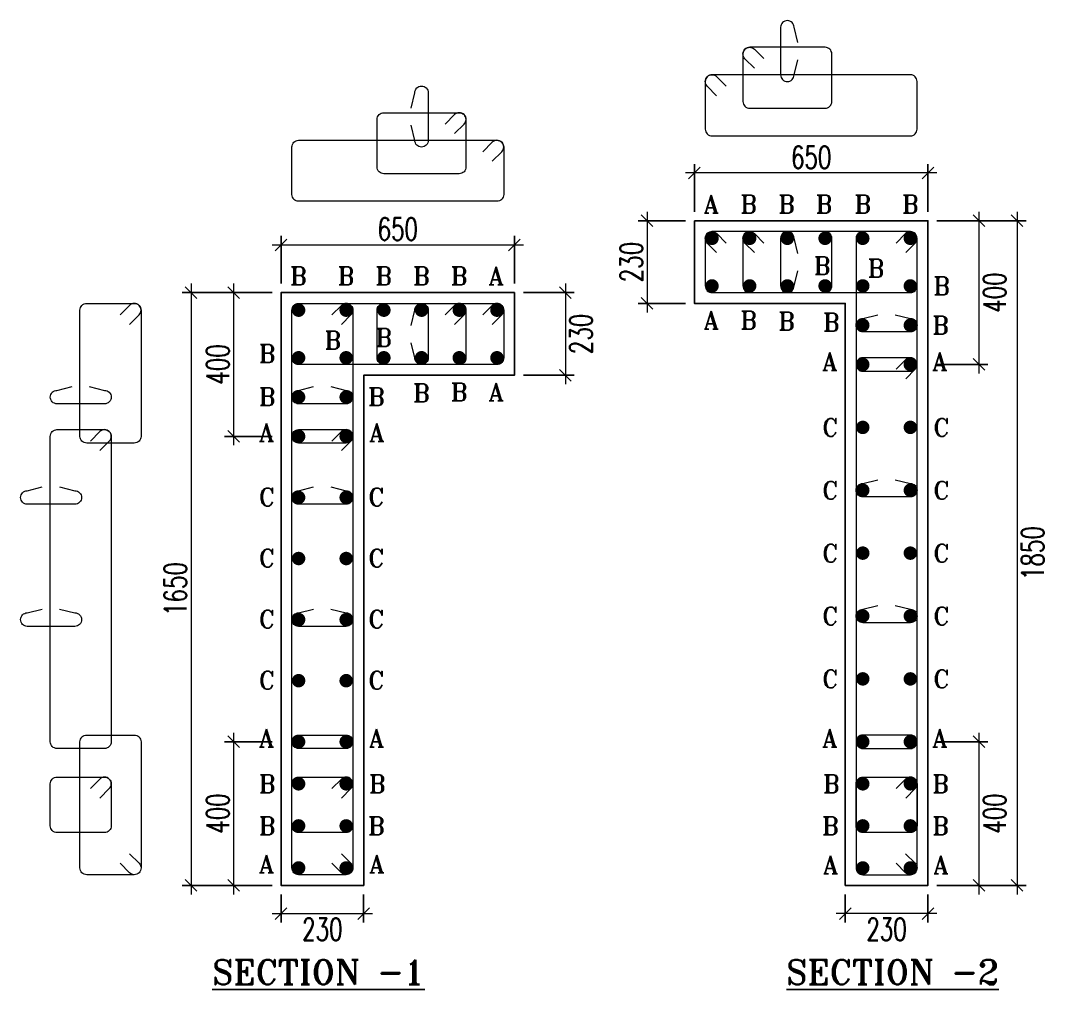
# Model space of a CAD drawing. Header units: millimetres. Extents: x 1123469 to 1883119, y -126924 to 196924.
# Drawn here: x 1565883 to 1577325, y -92454 to -81667 of the extents above; entities that cross this region are included whole.
import ezdxf

# ---------------------------------------------------------------- set-up
doc = ezdxf.new("R2010")
doc.units = ezdxf.units.MM
doc.header["$LTSCALE"] = 500
doc.header["$MEASUREMENT"] = 0
doc.header["$PDMODE"] = 34
doc.layers.get('Defpoints').update_dxf_attribs({"lineweight": 0})
doc.layers.add('DIAMENTION', color=1, linetype='Continuous', lineweight=0)
doc.layers.add('STEEL', color=7, linetype='Continuous', lineweight=20)
for name, color, linetype in [('Reinf', 4, 'Continuous'), ('S-TEXT', 3, 'Continuous'), ('TOWER AREA COLUMN.', 6, 'Continuous')]:
    doc.layers.add(name, color=color, linetype=linetype)
doc.styles.add('2MM', font='romans.shx', dxfattribs={"width": 0.7})
doc.styles.add('ROMANT', font='romant__.ttf', dxfattribs={"width": 0.9, "height": 600})
doc.dimstyles.new('SHUIB', dxfattribs={"dimtxt": 200, "dimasz": 180, "dimexe": 100, "dimexo": 250, "dimgap": 50, "dimtad": 2, "dimdec": 0, "dimzin": 1, "dimdsep": 46, "dimtxsty": '2MM', "dimblk": 'OBLIQUE', "dimcen": 0, "dimdle": 100, "dimclrd": 1, "dimclre": 1, "dimclrt": 3, "dimadec": 0, "dimazin": 0, "dimtfac": 1, "dimtdec": 0, "dimtix": 1, "dimtmove": 2, "dimatfit": 3, "dimfxl": 1, "dimtolj": 1, "dimlwd": -1, "dimarcsym": 0})

# ---------------------------------------------------------------- blocks, each defined once
blk = doc.blocks.new('_Oblique')
at = {"color": 0, "linetype": 'ByBlock', "lineweight": -2}
blk.add_line((-0.5, -0.5), (0.5, 0.5), dxfattribs=at)
blk = doc.blocks.new('*D278')
at = {"layer": 'Defpoints', "color": 0, "ltscale": 100, "transparency": 16777216}
for p in [(1571386, -84164), (1568786, -84696), (1571386, -84696)]:
    blk.add_point(p, dxfattribs=at)
at = {"layer": 'DIAMENTION', "color": 1, "lineweight": -2, "ltscale": 100, "transparency": 16777216}
for p, q in [((1568786, -84596), (1568786, -84064)), ((1571386, -84596), (1571386, -84064))]:
    blk.add_line(p, q, dxfattribs=at)
at = {"layer": 'DIAMENTION', "color": 1, "ltscale": 100, "transparency": 16777216}
blk.add_line((1568686, -84164), (1571486, -84164), dxfattribs=at)
at = {"layer": 'DIAMENTION', "color": 1, "ltscale": 100, "transparency": 16777216, "xscale": 130, "yscale": 130, "zscale": 130, "rotation": 180}
blk.add_blockref('_Oblique', (1568786, -84164), dxfattribs=at)
at = {"layer": 'DIAMENTION', "color": 1, "ltscale": 100, "transparency": 16777216, "xscale": 130, "yscale": 130, "zscale": 130}
blk.add_blockref('_Oblique', (1571386, -84164), dxfattribs=at)
at = {"layer": 'DIAMENTION', "color": 3, "ltscale": 100, "transparency": 16777216, "insert": (1570086, -83989), "char_height": 250, "attachment_point": 5, "style": '2MM'}
blk.add_mtext('\\A1;650', dxfattribs=at)
blk = doc.blocks.new('*D279')
at = {"layer": 'Defpoints', "color": 0, "ltscale": 100, "transparency": 16777216}
for p in [(1568786, -84696), (1567784, -91296), (1568786, -91296)]:
    blk.add_point(p, dxfattribs=at)
at = {"layer": 'DIAMENTION', "color": 1, "ltscale": 100, "transparency": 16777216}
blk.add_line((1567784, -84596), (1567784, -91396), dxfattribs=at)
at = {"layer": 'DIAMENTION', "color": 1, "lineweight": -2, "ltscale": 100, "transparency": 16777216}
for p, q in [((1568686, -84696), (1567684, -84696)), ((1568686, -91296), (1567684, -91296))]:
    blk.add_line(p, q, dxfattribs=at)
at = {"layer": 'DIAMENTION', "color": 1, "ltscale": 100, "transparency": 16777216, "xscale": 130, "yscale": 130, "zscale": 130}
for p, rotation in [((1567784, -84696), 90), ((1567784, -91296), 270)]:
    blk.add_blockref('_Oblique', p, dxfattribs=dict(at, rotation=rotation))
at = {"layer": 'DIAMENTION', "color": 3, "ltscale": 100, "transparency": 16777216, "insert": (1567609, -87996), "char_height": 250, "attachment_point": 5, "rotation": 90, "style": '2MM'}
blk.add_mtext('\\A1;1650', dxfattribs=at)
blk = doc.blocks.new('*D280')
at = {"layer": 'Defpoints', "color": 0, "ltscale": 100, "transparency": 16777216}
for p in [(1568786, -91296), (1569706, -91296), (1569706, -91609)]:
    blk.add_point(p, dxfattribs=at)
at = {"layer": 'DIAMENTION', "color": 1, "lineweight": -2, "ltscale": 100, "transparency": 16777216}
for p, q in [((1568786, -91396), (1568786, -91709)), ((1569706, -91396), (1569706, -91709))]:
    blk.add_line(p, q, dxfattribs=at)
at = {"layer": 'DIAMENTION', "color": 1, "ltscale": 100, "transparency": 16777216}
blk.add_line((1568686, -91609), (1569806, -91609), dxfattribs=at)
at = {"layer": 'DIAMENTION', "color": 1, "ltscale": 100, "transparency": 16777216, "xscale": 130, "yscale": 130, "zscale": 130, "rotation": 180}
blk.add_blockref('_Oblique', (1568786, -91609), dxfattribs=at)
at = {"layer": 'DIAMENTION', "color": 1, "ltscale": 100, "transparency": 16777216, "xscale": 130, "yscale": 130, "zscale": 130}
blk.add_blockref('_Oblique', (1569706, -91609), dxfattribs=at)
at = {"layer": 'DIAMENTION', "color": 3, "ltscale": 100, "transparency": 16777216, "insert": (1569246, -91784), "char_height": 250, "attachment_point": 5, "style": '2MM'}
blk.add_mtext('\\A1;230', dxfattribs=at)
blk = doc.blocks.new('*D281')
at = {"layer": 'Defpoints', "color": 0, "ltscale": 100, "transparency": 16777216}
for p in [(1571386, -84696), (1571386, -85616), (1571953, -85616)]:
    blk.add_point(p, dxfattribs=at)
at = {"layer": 'DIAMENTION', "color": 1, "ltscale": 100, "transparency": 16777216}
blk.add_line((1571953, -84596), (1571953, -85716), dxfattribs=at)
at = {"layer": 'DIAMENTION', "color": 1, "lineweight": -2, "ltscale": 100, "transparency": 16777216}
for p, q in [((1571486, -84696), (1572053, -84696)), ((1571486, -85616), (1572053, -85616))]:
    blk.add_line(p, q, dxfattribs=at)
at = {"layer": 'DIAMENTION', "color": 1, "ltscale": 100, "transparency": 16777216, "xscale": 130, "yscale": 130, "zscale": 130}
for p, rotation in [((1571953, -84696), 90), ((1571953, -85616), 270)]:
    blk.add_blockref('_Oblique', p, dxfattribs=dict(at, rotation=rotation))
at = {"layer": 'DIAMENTION', "color": 3, "ltscale": 100, "transparency": 16777216, "insert": (1572128, -85156), "char_height": 250, "attachment_point": 5, "rotation": 90, "style": '2MM'}
blk.add_mtext('\\A1;230', dxfattribs=at)
blk = doc.blocks.new('*D282')
at = {"layer": 'Defpoints', "color": 0, "ltscale": 100, "transparency": 16777216}
for p in [(1573392, -83364), (1573392, -83896), (1575992, -83896)]:
    blk.add_point(p, dxfattribs=at)
at = {"layer": 'DIAMENTION', "color": 1, "lineweight": -2, "ltscale": 100, "transparency": 16777216}
for p, q in [((1573392, -83796), (1573392, -83264)), ((1575992, -83796), (1575992, -83264))]:
    blk.add_line(p, q, dxfattribs=at)
at = {"layer": 'DIAMENTION', "color": 1, "ltscale": 100, "transparency": 16777216}
blk.add_line((1576092, -83364), (1573292, -83364), dxfattribs=at)
at = {"layer": 'DIAMENTION', "color": 1, "ltscale": 100, "transparency": 16777216, "xscale": 130, "yscale": 130, "zscale": 130, "rotation": 180}
blk.add_blockref('_Oblique', (1573392, -83364), dxfattribs=at)
at = {"layer": 'DIAMENTION', "color": 1, "ltscale": 100, "transparency": 16777216, "xscale": 130, "yscale": 130, "zscale": 130}
blk.add_blockref('_Oblique', (1575992, -83364), dxfattribs=at)
at = {"layer": 'DIAMENTION', "color": 3, "ltscale": 100, "transparency": 16777216, "insert": (1574692, -83189), "char_height": 250, "attachment_point": 5, "style": '2MM'}
blk.add_mtext('\\A1;650', dxfattribs=at)
blk = doc.blocks.new('*D283')
at = {"layer": 'Defpoints', "color": 0, "ltscale": 100, "transparency": 16777216}
for p in [(1575992, -83896), (1575992, -91296), (1576986, -91296)]:
    blk.add_point(p, dxfattribs=at)
at = {"layer": 'DIAMENTION', "color": 1, "ltscale": 100, "transparency": 16777216}
blk.add_line((1576986, -83796), (1576986, -91396), dxfattribs=at)
at = {"layer": 'DIAMENTION', "color": 1, "lineweight": -2, "ltscale": 100, "transparency": 16777216}
for p, q in [((1576092, -83896), (1577086, -83896)), ((1576092, -91296), (1577086, -91296))]:
    blk.add_line(p, q, dxfattribs=at)
at = {"layer": 'DIAMENTION', "color": 1, "ltscale": 100, "transparency": 16777216, "xscale": 130, "yscale": 130, "zscale": 130}
for p, rotation in [((1576986, -83896), 90), ((1576986, -91296), 270)]:
    blk.add_blockref('_Oblique', p, dxfattribs=dict(at, rotation=rotation))
at = {"layer": 'DIAMENTION', "color": 3, "ltscale": 100, "transparency": 16777216, "insert": (1577161, -87596), "char_height": 250, "attachment_point": 5, "rotation": 90, "style": '2MM'}
blk.add_mtext('\\A1;1850', dxfattribs=at)
blk = doc.blocks.new('*D284')
at = {"layer": 'Defpoints', "color": 0, "ltscale": 100, "transparency": 16777216}
for p in [(1575072, -91296), (1575992, -91296), (1575072, -91609)]:
    blk.add_point(p, dxfattribs=at)
at = {"layer": 'DIAMENTION', "color": 1, "lineweight": -2, "ltscale": 100, "transparency": 16777216}
for p, q in [((1575072, -91396), (1575072, -91709)), ((1575992, -91396), (1575992, -91709))]:
    blk.add_line(p, q, dxfattribs=at)
at = {"layer": 'DIAMENTION', "color": 1, "ltscale": 100, "transparency": 16777216}
blk.add_line((1576092, -91609), (1574972, -91609), dxfattribs=at)
at = {"layer": 'DIAMENTION', "color": 1, "ltscale": 100, "transparency": 16777216, "xscale": 130, "yscale": 130, "zscale": 130, "rotation": 180}
blk.add_blockref('_Oblique', (1575072, -91609), dxfattribs=at)
at = {"layer": 'DIAMENTION', "color": 1, "ltscale": 100, "transparency": 16777216, "xscale": 130, "yscale": 130, "zscale": 130}
blk.add_blockref('_Oblique', (1575992, -91609), dxfattribs=at)
at = {"layer": 'DIAMENTION', "color": 3, "ltscale": 100, "transparency": 16777216, "insert": (1575532, -91784), "char_height": 250, "attachment_point": 5, "style": '2MM'}
blk.add_mtext('\\A1;230', dxfattribs=at)
blk = doc.blocks.new('*D285')
at = {"layer": 'Defpoints', "color": 0, "ltscale": 100, "transparency": 16777216}
for p in [(1573392, -83896), (1572864, -84816), (1573392, -84816)]:
    blk.add_point(p, dxfattribs=at)
at = {"layer": 'DIAMENTION', "color": 1, "ltscale": 100, "transparency": 16777216}
blk.add_line((1572864, -83796), (1572864, -84916), dxfattribs=at)
at = {"layer": 'DIAMENTION', "color": 1, "lineweight": -2, "ltscale": 100, "transparency": 16777216}
for p, q in [((1573292, -83896), (1572764, -83896)), ((1573292, -84816), (1572764, -84816))]:
    blk.add_line(p, q, dxfattribs=at)
at = {"layer": 'DIAMENTION', "color": 1, "ltscale": 100, "transparency": 16777216, "xscale": 130, "yscale": 130, "zscale": 130}
for p, rotation in [((1572864, -83896), 90), ((1572864, -84816), 270)]:
    blk.add_blockref('_Oblique', p, dxfattribs=dict(at, rotation=rotation))
at = {"layer": 'DIAMENTION', "color": 3, "ltscale": 100, "transparency": 16777216, "insert": (1572689, -84356), "char_height": 250, "attachment_point": 5, "rotation": 90, "style": '2MM'}
blk.add_mtext('\\A1;230', dxfattribs=at)
blk = doc.blocks.new('*D749')
at = {"layer": 'Defpoints', "color": 0, "ltscale": 100, "transparency": 16777216}
for p in [(1568786, -84696), (1568256, -86296), (1568786, -86296)]:
    blk.add_point(p, dxfattribs=at)
at = {"layer": 'DIAMENTION', "color": 1, "ltscale": 100, "transparency": 16777216}
blk.add_line((1568256, -84596), (1568256, -86396), dxfattribs=at)
at = {"layer": 'DIAMENTION', "color": 1, "lineweight": -2, "ltscale": 100, "transparency": 16777216}
for p, q in [((1568686, -84696), (1568156, -84696)), ((1568686, -86296), (1568156, -86296))]:
    blk.add_line(p, q, dxfattribs=at)
at = {"layer": 'DIAMENTION', "color": 1, "ltscale": 100, "transparency": 16777216, "xscale": 130, "yscale": 130, "zscale": 130}
for p, rotation in [((1568256, -84696), 90), ((1568256, -86296), 270)]:
    blk.add_blockref('_Oblique', p, dxfattribs=dict(at, rotation=rotation))
at = {"layer": 'DIAMENTION', "color": 3, "ltscale": 100, "transparency": 16777216, "insert": (1568081, -85496), "char_height": 250, "attachment_point": 5, "rotation": 90, "style": '2MM'}
blk.add_mtext('\\A1;400', dxfattribs=at)
blk = doc.blocks.new('*D750')
at = {"layer": 'Defpoints', "color": 0, "ltscale": 100, "transparency": 16777216}
for p in [(1568786, -89696), (1568256, -91296), (1568786, -91296)]:
    blk.add_point(p, dxfattribs=at)
at = {"layer": 'DIAMENTION', "color": 1, "lineweight": -2, "ltscale": 100, "transparency": 16777216}
for p, q in [((1568686, -89696), (1568156, -89696)), ((1568686, -91296), (1568156, -91296))]:
    blk.add_line(p, q, dxfattribs=at)
at = {"layer": 'DIAMENTION', "color": 1, "ltscale": 100, "transparency": 16777216}
blk.add_line((1568256, -89596), (1568256, -91396), dxfattribs=at)
at = {"layer": 'DIAMENTION', "color": 1, "ltscale": 100, "transparency": 16777216, "xscale": 130, "yscale": 130, "zscale": 130}
for p, rotation in [((1568256, -89696), 90), ((1568256, -91296), 270)]:
    blk.add_blockref('_Oblique', p, dxfattribs=dict(at, rotation=rotation))
at = {"layer": 'DIAMENTION', "color": 3, "ltscale": 100, "transparency": 16777216, "insert": (1568081, -90496), "char_height": 250, "attachment_point": 5, "rotation": 90, "style": '2MM'}
blk.add_mtext('\\A1;400', dxfattribs=at)
blk = doc.blocks.new('*D751')
at = {"layer": 'Defpoints', "color": 0, "ltscale": 100, "transparency": 16777216}
for p in [(1575992, -83896), (1575992, -85496), (1576561, -85496)]:
    blk.add_point(p, dxfattribs=at)
at = {"layer": 'DIAMENTION', "color": 1, "ltscale": 100, "transparency": 16777216}
blk.add_line((1576561, -83796), (1576561, -85596), dxfattribs=at)
at = {"layer": 'DIAMENTION', "color": 1, "lineweight": -2, "ltscale": 100, "transparency": 16777216}
for p, q in [((1576092, -83896), (1576661, -83896)), ((1576092, -85496), (1576661, -85496))]:
    blk.add_line(p, q, dxfattribs=at)
at = {"layer": 'DIAMENTION', "color": 1, "ltscale": 100, "transparency": 16777216, "xscale": 130, "yscale": 130, "zscale": 130}
for p, rotation in [((1576561, -83896), 90), ((1576561, -85496), 270)]:
    blk.add_blockref('_Oblique', p, dxfattribs=dict(at, rotation=rotation))
at = {"layer": 'DIAMENTION', "color": 3, "ltscale": 100, "transparency": 16777216, "insert": (1576736, -84696), "char_height": 250, "attachment_point": 5, "rotation": 90, "style": '2MM'}
blk.add_mtext('\\A1;400', dxfattribs=at)
blk = doc.blocks.new('*D752')
at = {"layer": 'Defpoints', "color": 0, "ltscale": 100, "transparency": 16777216}
for p in [(1575992, -89696), (1575992, -91296), (1576561, -91296)]:
    blk.add_point(p, dxfattribs=at)
at = {"layer": 'DIAMENTION', "color": 1, "lineweight": -2, "ltscale": 100, "transparency": 16777216}
for p, q in [((1576092, -89696), (1576661, -89696)), ((1576092, -91296), (1576661, -91296))]:
    blk.add_line(p, q, dxfattribs=at)
at = {"layer": 'DIAMENTION', "color": 1, "ltscale": 100, "transparency": 16777216}
blk.add_line((1576561, -89596), (1576561, -91396), dxfattribs=at)
at = {"layer": 'DIAMENTION', "color": 1, "ltscale": 100, "transparency": 16777216, "xscale": 130, "yscale": 130, "zscale": 130}
for p, rotation in [((1576561, -89696), 90), ((1576561, -91296), 270)]:
    blk.add_blockref('_Oblique', p, dxfattribs=dict(at, rotation=rotation))
at = {"layer": 'DIAMENTION', "color": 3, "ltscale": 100, "transparency": 16777216, "insert": (1576736, -90496), "char_height": 250, "attachment_point": 5, "rotation": 90, "style": '2MM'}
blk.add_mtext('\\A1;400', dxfattribs=at)

msp = doc.modelspace()

# ---------------------------------------------------------------- linework, layer by layer
at = {"layer": 'Reinf', "color": 4, "linetype": 'ByBlock', "const_width": 75}
for points in [[(1573587, -84128.9, -1), (1573587, -84053.9, -1)], [(1574007, -84128.9, -1), (1574007, -84053.9, -1)], [(1574427, -84128.9, -1), (1574427, -84053.9, -1)], [(1574847, -84128.9, -1), (1574847, -84053.9, -1)], [(1575267, -84128.9, -1), (1575267, -84053.9, -1)], [(1575797, -84128.9, 1), (1575797, -84053.9, 1)], [(1573587, -84583.9, 1), (1573587, -84658.9, 1)], [(1574007, -84583.9, 1), (1574007, -84658.9, 1)], [(1574427, -84583.9, 1), (1574427, -84658.9, 1)], [(1574847, -84583.9, 1), (1574847, -84658.9, 1)], [(1575267, -84583.9, 1), (1575267, -84658.9, 1)], [(1575797, -84583.9, -1), (1575797, -84658.9, -1)], [(1568981.2, -84928.9, -1), (1568981.2, -84853.9, -1)], [(1569511.2, -84928.9, 1), (1569511.2, -84853.9, 1)], [(1569931.2, -84928.9, 1), (1569931.2, -84853.9, 1)], [(1570351.2, -84928.9, 1), (1570351.2, -84853.9, 1)], [(1570771.2, -84928.9, 1), (1570771.2, -84853.9, 1)], [(1571191.2, -84928.9, 1), (1571191.2, -84853.9, 1)], [(1575267, -85021.4, 1), (1575267, -85096.4, 1)], [(1575797, -85021.4, -1), (1575797, -85096.4, -1)], [(1568981.2, -85383.9, 1), (1568981.2, -85458.9, 1)], [(1569511.2, -85383.9, -1), (1569511.2, -85458.9, -1)], [(1569931.2, -85383.9, -1), (1569931.2, -85458.9, -1)], [(1570351.2, -85383.9, -1), (1570351.2, -85458.9, -1)], [(1570771.2, -85383.9, -1), (1570771.2, -85458.9, -1)], [(1571191.2, -85383.9, -1), (1571191.2, -85458.9, -1)], [(1575267, -85458.9, 1), (1575267, -85533.9, 1)], [(1575797, -85458.9, -1), (1575797, -85533.9, -1)], [(1568981.2, -85896.4, -1), (1568981.2, -85821.4, -1)], [(1569511.2, -85896.4, 1), (1569511.2, -85821.4, 1)], [(1575267, -86158.9, 1), (1575267, -86233.9, 1)], [(1575797, -86158.9, -1), (1575797, -86233.9, -1)], [(1568981.2, -86258.9, 1), (1568981.2, -86333.9, 1)], [(1569511.2, -86258.9, -1), (1569511.2, -86333.9, -1)], [(1575267, -86858.9, 1), (1575267, -86933.9, 1)], [(1575797, -86858.9, -1), (1575797, -86933.9, -1)], [(1568981.2, -87013.9, -1), (1568981.2, -86938.9, -1)], [(1569511.2, -87013.9, 1), (1569511.2, -86938.9, 1)], [(1575267, -87558.9, 1), (1575267, -87633.9, 1)], [(1575797, -87558.9, -1), (1575797, -87633.9, -1)], [(1568981.2, -87693.9, -1), (1568981.2, -87618.9, -1)], [(1569511.2, -87693.9, 1), (1569511.2, -87618.9, 1)], [(1568981.2, -88373.9, -1), (1568981.2, -88298.9, -1)], [(1569511.2, -88373.9, 1), (1569511.2, -88298.9, 1)], [(1575267, -88258.9, 1), (1575267, -88333.9, 1)], [(1575797, -88258.9, -1), (1575797, -88333.9, -1)], [(1568981.2, -89053.9, -1), (1568981.2, -88978.9, -1)], [(1569511.2, -89053.9, 1), (1569511.2, -88978.9, 1)], [(1575267, -88958.9, 1), (1575267, -89033.9, 1)], [(1575797, -88958.9, -1), (1575797, -89033.9, -1)], [(1568981.2, -89733.9, -1), (1568981.2, -89658.9, -1)], [(1569511.2, -89733.9, 1), (1569511.2, -89658.9, 1)], [(1575267, -89658.9, 1), (1575267, -89733.9, 1)], [(1575797, -89658.9, -1), (1575797, -89733.9, -1)], [(1568981.2, -90127.2, 1), (1568981.2, -90202.2, 1)], [(1569511.2, -90127.2, -1), (1569511.2, -90202.2, -1)], [(1575267, -90127.2, 1), (1575267, -90202.2, 1)], [(1575797, -90127.2, -1), (1575797, -90202.2, -1)], [(1568981.2, -90595.6, 1), (1568981.2, -90670.6, 1)], [(1569511.2, -90595.6, -1), (1569511.2, -90670.6, -1)], [(1575267, -90595.6, 1), (1575267, -90670.6, 1)], [(1575797, -90595.6, -1), (1575797, -90670.6, -1)], [(1568981.2, -91063.9, 1), (1568981.2, -91138.9, 1)], [(1569511.2, -91063.9, -1), (1569511.2, -91138.9, -1)], [(1575267, -91063.9, 1), (1575267, -91138.9, 1)], [(1575797, -91063.9, -1), (1575797, -91138.9, -1)]]:
    msp.add_lwpolyline(points, format="xyb", close=True, dxfattribs=at)
at = {"layer": 'STEEL', "color": 4, "linetype": 'ByBlock'}
for points in [[(1574544.2, -81912.2), (1574502, -81741.9, 0.4142136), (1574427, -81666.9), (1574427, -81666.9, 0.4142136), (1574352, -81741.9), (1574352, -82271.9, 0.4142136), (1574427, -82346.9), (1574427, -82346.9, 0.4142136), (1574502, -82271.9), (1574544.2, -82104.6)], [(1574059, -82197), (1573953.8, -82091.8, -0.4142136), (1573953.8, -81985.8), (1573953.8, -81985.8, -0.4142136), (1574059.9, -81985.8), (1574165.1, -82091)], [(1573639, -82504.2), (1573533.8, -82398.9, -0.4142136), (1573533.8, -82292.9), (1573533.8, -82292.9, -0.4142136), (1573639.9, -82292.9), (1573745.1, -82398.1)], [(1570234, -82640.9), (1570276.2, -82470.6, -0.4142136), (1570351.2, -82395.6), (1570351.2, -82395.6, -0.4142136), (1570426.2, -82470.6), (1570426.2, -83000.6, -0.4142136), (1570351.2, -83075.6), (1570351.2, -83075.6, -0.4142136), (1570276.2, -83000.6), (1570234, -82833.4)], [(1570719.1, -82925.8), (1570824.3, -82820.6, 0.4142136), (1570824.3, -82714.5), (1570824.3, -82714.5, 0.4142136), (1570718.3, -82714.5), (1570613.1, -82819.7)], [(1571139.1, -83232.9), (1571244.3, -83127.7, 0.4142136), (1571244.3, -83021.6), (1571244.3, -83021.6, 0.4142136), (1571138.3, -83021.6), (1571033.1, -83126.8)], [(1573639, -84249.6), (1573533.8, -84144.4, -0.4142136), (1573533.8, -84038.4), (1573533.8, -84038.4, -0.4142136), (1573639.9, -84038.4), (1573745.1, -84143.6)], [(1574059, -84249.6), (1573953.8, -84144.4, -0.4142136), (1573953.8, -84038.4), (1573953.8, -84038.4, -0.4142136), (1574059.9, -84038.4), (1574165.1, -84143.6)], [(1574544.2, -84261.7), (1574502, -84091.4, 0.4142136), (1574427, -84016.4), (1574427, -84016.4, 0.4142136), (1574352, -84091.4), (1574352, -84621.4, 0.4142136), (1574427, -84696.4), (1574427, -84696.4, 0.4142136), (1574502, -84621.4), (1574544.2, -84454.1)], [(1575744.9, -84249.6), (1575850.1, -84144.4, 0.4142136), (1575850.1, -84038.4), (1575850.1, -84038.4, 0.4142136), (1575744.1, -84038.4), (1575638.9, -84143.6)], [(1567098.4, -85049.6), (1567203.6, -84944.4, 0.4142136), (1567203.6, -84838.4), (1567203.6, -84838.4, 0.4142136), (1567097.5, -84838.4), (1566992.3, -84943.6)], [(1569459.1, -85049.6), (1569564.3, -84944.4, 0.4142136), (1569564.3, -84838.4), (1569564.3, -84838.4, 0.4142136), (1569458.3, -84838.4), (1569353.1, -84943.6)], [(1570234, -85061.7), (1570276.2, -84891.4, -0.4142136), (1570351.2, -84816.4), (1570351.2, -84816.4, -0.4142136), (1570426.2, -84891.4), (1570426.2, -85421.4, -0.4142136), (1570351.2, -85496.4), (1570351.2, -85496.4, -0.4142136), (1570276.2, -85421.4), (1570234, -85254.1)], [(1570719.1, -85049.6), (1570824.3, -84944.4, 0.4142136), (1570824.3, -84838.4), (1570824.3, -84838.4, 0.4142136), (1570718.3, -84838.4), (1570613.1, -84943.6)], [(1571139.1, -85049.6), (1571244.3, -84944.4, 0.4142136), (1571244.3, -84838.4), (1571244.3, -84838.4, 0.4142136), (1571138.3, -84838.4), (1571033.1, -84943.6)], [(1575626.7, -84941.7), (1575797, -84983.9, -0.4142136), (1575872, -85058.9), (1575872, -85058.9, -0.4142136), (1575797, -85133.9), (1575267, -85133.9, -0.4142136), (1575192, -85058.9), (1575192, -85058.9, -0.4142136), (1575267, -84983.9), (1575434.3, -84941.7)], [(1575744.9, -85654.6), (1575850.1, -85549.4, 0.4142136), (1575850.1, -85443.4), (1575850.1, -85443.4, 0.4142136), (1575744.1, -85443.4), (1575638.9, -85548.6)], [(1566649, -85741.7), (1566819.3, -85783.9, -0.4142136), (1566894.3, -85858.9), (1566894.3, -85858.9, -0.4142136), (1566819.3, -85933.9), (1566289.3, -85933.9, -0.4142136), (1566214.3, -85858.9), (1566214.3, -85858.9, -0.4142136), (1566289.3, -85783.9), (1566456.5, -85741.7)], [(1569340.9, -85741.7), (1569511.2, -85783.9, -0.4142136), (1569586.2, -85858.9), (1569586.2, -85858.9, -0.4142136), (1569511.2, -85933.9), (1568981.2, -85933.9, -0.4142136), (1568906.2, -85858.9), (1568906.2, -85858.9, -0.4142136), (1568981.2, -85783.9), (1569148.5, -85741.7)], [(1566767.2, -86454.6), (1566872.4, -86349.4, 0.4142136), (1566872.4, -86243.4), (1566872.4, -86243.4, 0.4142136), (1566766.4, -86243.4), (1566661.2, -86348.6)], [(1569459.1, -86454.6), (1569564.3, -86349.4, 0.4142136), (1569564.3, -86243.4), (1569564.3, -86243.4, 0.4142136), (1569458.3, -86243.4), (1569353.1, -86348.6)], [(1575626.7, -86779.2), (1575797, -86821.4, -0.4142136), (1575872, -86896.4), (1575872, -86896.4, -0.4142136), (1575797, -86971.4), (1575267, -86971.4, -0.4142136), (1575192, -86896.4), (1575192, -86896.4, -0.4142136), (1575267, -86821.4), (1575434.3, -86779.2)], [(1566317.8, -86859.2), (1566488.1, -86901.4, -0.4142136), (1566563.1, -86976.4), (1566563.1, -86976.4, -0.4142136), (1566488.1, -87051.4), (1565958.1, -87051.4, -0.4142136), (1565883.1, -86976.4), (1565883.1, -86976.4, -0.4142136), (1565958.1, -86901.4), (1566125.4, -86859.2)], [(1569340.9, -86859.2), (1569511.2, -86901.4, -0.4142136), (1569586.2, -86976.4), (1569586.2, -86976.4, -0.4142136), (1569511.2, -87051.4), (1568981.2, -87051.4, -0.4142136), (1568906.2, -86976.4), (1568906.2, -86976.4, -0.4142136), (1568981.2, -86901.4), (1569148.5, -86859.2)], [(1575626.7, -88179.2), (1575797, -88221.4, -0.4142136), (1575872, -88296.4), (1575872, -88296.4, -0.4142136), (1575797, -88371.4), (1575267, -88371.4, -0.4142136), (1575192, -88296.4), (1575192, -88296.4, -0.4142136), (1575267, -88221.4), (1575434.3, -88179.2)], [(1566317.8, -88219.2), (1566488.1, -88261.4, -0.4142136), (1566563.1, -88336.4), (1566563.1, -88336.4, -0.4142136), (1566488.1, -88411.4), (1565958.1, -88411.4, -0.4142136), (1565883.1, -88336.4), (1565883.1, -88336.4, -0.4142136), (1565958.1, -88261.4), (1566125.4, -88219.2)], [(1569340.9, -88219.2), (1569511.2, -88261.4, -0.4142136), (1569586.2, -88336.4), (1569586.2, -88336.4, -0.4142136), (1569511.2, -88411.4), (1568981.2, -88411.4, -0.4142136), (1568906.2, -88336.4), (1568906.2, -88336.4, -0.4142136), (1568981.2, -88261.4), (1569148.5, -88219.2)], [(1566767.2, -90323), (1566872.4, -90217.8, 0.4142136), (1566872.4, -90111.7), (1566872.4, -90111.7, 0.4142136), (1566766.4, -90111.7), (1566661.2, -90216.9)], [(1569459.1, -90323), (1569564.3, -90217.8, 0.4142136), (1569564.3, -90111.7), (1569564.3, -90111.7, 0.4142136), (1569458.3, -90111.7), (1569353.1, -90216.9)], [(1575744.9, -90323), (1575850.1, -90217.8, 0.4142136), (1575850.1, -90111.7), (1575850.1, -90111.7, 0.4142136), (1575744.1, -90111.7), (1575638.9, -90216.9)], [(1567098.3, -90943.1), (1567203.5, -91048.4, -0.4142136), (1567203.5, -91154.4), (1567203.5, -91154.4, -0.4142136), (1567097.4, -91154.4), (1566992.2, -91049.2)], [(1569459, -90943.1), (1569564.2, -91048.4, -0.4142136), (1569564.2, -91154.4), (1569564.2, -91154.4, -0.4142136), (1569458.1, -91154.4), (1569352.9, -91049.2)], [(1575744.8, -90943.1), (1575850, -91048.4, -0.4142136), (1575850, -91154.4), (1575850, -91154.4, -0.4142136), (1575743.9, -91154.4), (1575638.7, -91049.2)]]:
    msp.add_lwpolyline(points, format="xyb", dxfattribs=at)
for points in [[(1574847, -81963.8), (1574007, -81963.8, 0.4142136), (1573932, -82038.8), (1573932, -82568.8, 0.4142136), (1574007, -82643.8), (1574847, -82643.8, 0.4142136), (1574922, -82568.8), (1574922, -82038.8, 0.4142136)], [(1575797, -82270.9), (1573587, -82270.9, 0.4142136), (1573512, -82345.9), (1573512, -82875.9, 0.4142136), (1573587, -82950.9), (1575797, -82950.9, 0.4142136), (1575872, -82875.9), (1575872, -82345.9, 0.4142136)], [(1569931.2, -82692.5), (1570771.2, -82692.5, -0.4142136), (1570846.2, -82767.5), (1570846.2, -83297.5, -0.4142136), (1570771.2, -83372.5), (1569931.2, -83372.5, -0.4142136), (1569856.2, -83297.5), (1569856.2, -82767.5, -0.4142136)], [(1568981.2, -82999.6), (1571191.2, -82999.6, -0.4142136), (1571266.2, -83074.6), (1571266.2, -83604.6, -0.4142136), (1571191.2, -83679.6), (1568981.2, -83679.6, -0.4142136), (1568906.2, -83604.6), (1568906.2, -83074.6, -0.4142136)], [(1575797, -84016.4), (1573587, -84016.4, 0.4142136), (1573512, -84091.4), (1573512, -84621.4, 0.4142136), (1573587, -84696.4), (1575797, -84696.4, 0.4142136), (1575872, -84621.4), (1575872, -84091.4, 0.4142136)], [(1574847, -84016.4), (1574007, -84016.4, 0.4142136), (1573932, -84091.4), (1573932, -84621.4, 0.4142136), (1574007, -84696.4), (1574847, -84696.4, 0.4142136), (1574922, -84621.4), (1574922, -84091.4, 0.4142136)], [(1575267, -85571.4), (1575797, -85571.4, 0.4142136), (1575872, -85496.4), (1575872, -84091.4, 0.4142136), (1575797, -84016.4), (1575267, -84016.4, 0.4142136), (1575192, -84091.4), (1575192, -85496.4, 0.4142136)], [(1567150.4, -86371.4), (1566620.4, -86371.4, -0.4142136), (1566545.4, -86296.4), (1566545.4, -84891.4, -0.4142136), (1566620.4, -84816.4), (1567150.4, -84816.4, -0.4142136), (1567225.4, -84891.4), (1567225.4, -86296.4, -0.4142136)], [(1568981.2, -84816.4), (1571191.2, -84816.4, -0.4142136), (1571266.2, -84891.4), (1571266.2, -85421.4, -0.4142136), (1571191.2, -85496.4), (1568981.2, -85496.4, -0.4142136), (1568906.2, -85421.4), (1568906.2, -84891.4, -0.4142136)], [(1569511.2, -86371.4), (1568981.2, -86371.4, -0.4142136), (1568906.2, -86296.4), (1568906.2, -84891.4, -0.4142136), (1568981.2, -84816.4), (1569511.2, -84816.4, -0.4142136), (1569586.2, -84891.4), (1569586.2, -86296.4, -0.4142136)], [(1569931.2, -84816.4), (1570771.2, -84816.4, -0.4142136), (1570846.2, -84891.4), (1570846.2, -85421.4, -0.4142136), (1570771.2, -85496.4), (1569931.2, -85496.4, -0.4142136), (1569856.2, -85421.4), (1569856.2, -84891.4, -0.4142136)], [(1575267, -89771.4), (1575797, -89771.4, 0.4142136), (1575872, -89696.4), (1575872, -85496.4, 0.4142136), (1575797, -85421.4), (1575267, -85421.4, 0.4142136), (1575192, -85496.4), (1575192, -89696.4, 0.4142136)], [(1566819.3, -89771.4), (1566289.3, -89771.4, -0.4142136), (1566214.3, -89696.4), (1566214.3, -86296.4, -0.4142136), (1566289.3, -86221.4), (1566819.3, -86221.4, -0.4142136), (1566894.3, -86296.4), (1566894.3, -89696.4, -0.4142136)], [(1569511.2, -89771.4), (1568981.2, -89771.4, -0.4142136), (1568906.2, -89696.4), (1568906.2, -86296.4, -0.4142136), (1568981.2, -86221.4), (1569511.2, -86221.4, -0.4142136), (1569586.2, -86296.4), (1569586.2, -89696.4, -0.4142136)], [(1567150.4, -91176.4), (1566620.4, -91176.4, -0.4142136), (1566545.4, -91101.4), (1566545.4, -89696.4, -0.4142136), (1566620.4, -89621.4), (1567150.4, -89621.4, -0.4142136), (1567225.4, -89696.4), (1567225.4, -91101.4, -0.4142136)], [(1569511.2, -91176.4), (1568981.2, -91176.4, -0.4142136), (1568906.2, -91101.4), (1568906.2, -89696.4, -0.4142136), (1568981.2, -89621.4), (1569511.2, -89621.4, -0.4142136), (1569586.2, -89696.4), (1569586.2, -91101.4, -0.4142136)], [(1575267, -91176.4), (1575797, -91176.4, 0.4142136), (1575872, -91101.4), (1575872, -89696.4, 0.4142136), (1575797, -89621.4), (1575267, -89621.4, 0.4142136), (1575192, -89696.4), (1575192, -91101.4, 0.4142136)], [(1566819.3, -90708.1), (1566289.3, -90708.1, -0.4142136), (1566214.3, -90633.1), (1566214.3, -90164.7, -0.4142136), (1566289.3, -90089.7), (1566819.3, -90089.7, -0.4142136), (1566894.3, -90164.7), (1566894.3, -90633.1, -0.4142136)], [(1569511.2, -90708.1), (1568981.2, -90708.1, -0.4142136), (1568906.2, -90633.1), (1568906.2, -90164.7, -0.4142136), (1568981.2, -90089.7), (1569511.2, -90089.7, -0.4142136), (1569586.2, -90164.7), (1569586.2, -90633.1, -0.4142136)], [(1575797, -90708.1), (1575267, -90708.1, -0.4142136), (1575192, -90633.1), (1575192, -90164.7, -0.4142136), (1575267, -90089.7), (1575797, -90089.7, -0.4142136), (1575872, -90164.7), (1575872, -90633.1, -0.4142136)]]:
    msp.add_lwpolyline(points, format="xyb", close=True, dxfattribs=at)
at = {"layer": 'TOWER AREA COLUMN.', "color": 3}
for points in [[(1573392, -83896.4), (1575992, -83896.4), (1575992, -91296.4), (1575072, -91296.4), (1575072, -84816.4), (1573392, -84816.4), (1573392, -83896.4)], [(1571386.2, -84696.4), (1568786.2, -84696.4), (1568786.2, -91296.4), (1569706.2, -91296.4), (1569706.2, -85616.4), (1571386.2, -85616.4), (1571386.2, -84696.4)]]:
    msp.add_lwpolyline(points, dxfattribs=at)

# ---------------------------------------------------------------- texts
at = {"layer": 'S-TEXT', "color": 1, "style": 'ROMANT'}
for s, height, p in [('A', 200, (1573493.6, -83810.4, 0)), ('B', 200, (1573902, -83810.4, 0)), ('B', 200, (1574324.3, -83810.4, 0)), ('B', 200, (1574742, -83810.4, 0)), ('B', 200, (1575173.6, -83810.4, 0)), ('B', 200, (1575703.6, -83810.4, 0)), ('B', 200, (1574721.3, -84495.9, 0)), ('B', 200, (1568886.5, -84610.4, 0)), ('B', 200, (1569416.5, -84610.4, 0)), ('B', 200, (1569836.5, -84610.4, 0)), ('B', 200, (1570256.5, -84610.4, 0)), ('B', 200, (1570676.5, -84610.4, 0)), ('A', 200, (1571096.5, -84610.4, 0)), ('B', 200, (1575320.7, -84525, 0)), ('B', 200, (1576052.4, -84721, 0)), ('A', 200, (1573493.6, -85102.4, 0)), ('B', 200, (1573902, -85102.4, 0)), ('B', 200, (1574324.3, -85113.3, 0)), ('B', 200, (1574823.5, -85126, 0)), ('B', 200, (1576040.8, -85158.5, 0)), ('B', 200, (1569269.4, -85325, 0)), ('B', 200, (1569836.5, -85295.9, 0)), ('B', 200, (1568537.7, -85474.8, 0)), ('A', 200, (1574814, -85562.7, 0)), ('A', 200, (1576040.8, -85562.7, 0)), ('B', 200, (1568537.7, -85954.5, 0)), ('B', 200, (1569755, -85954.5, 0)), ('B', 200, (1570256.5, -85913.3, 0)), ('B', 200, (1570676.5, -85902.4, 0)), ('A', 200, (1571096.5, -85902.4, 0)), ('A', 200, (1568537.7, -86354.4, 0)), ('A', 200, (1569766.6, -86354.4, 0)), ('C', 200, (1574814, -86297.4, 0)), ('C', 200, (1576052.5, -86297.4, 0)), ('C', 200, (1574814, -86997.4, 0)), ('C', 200, (1576052.5, -86997.4, 0)), ('C', 200, (1568537.7, -87072, 0)), ('C', 200, (1569757.2, -87072, 0)), ('C', 200, (1574814, -87697.4, 0)), ('C', 200, (1576052.5, -87697.4, 0)), ('C', 200, (1568537.7, -87752, 0)), ('C', 200, (1569757.2, -87752, 0)), ('C', 200, (1574814, -88397.4, 0)), ('C', 200, (1576052.5, -88397.4, 0)), ('C', 200, (1568537.7, -88432, 0)), ('C', 200, (1569757.2, -88432, 0)), ('C', 200, (1574814, -89097.4, 0)), ('C', 200, (1576052.5, -89097.4, 0)), ('C', 200, (1568537.7, -89112, 0)), ('C', 200, (1569757.2, -89112, 0)), ('A', 200, (1568537.7, -89755.7, 0)), ('A', 200, (1569764.5, -89755.7, 0)), ('A', 200, (1574814, -89757.9, 0)), ('A', 200, (1576040.8, -89757.9, 0)), ('B', 200, (1568537.7, -90264.3, 0)), ('B', 200, (1569764.5, -90264.3, 0)), ('B', 200, (1574823.5, -90264.3, 0)), ('B', 200, (1576040.8, -90264.3, 0)), ('B', 200, (1568537.7, -90732.6, 0)), ('B', 200, (1569755, -90732.6, 0)), ('B', 200, (1574814, -90732.6, 0)), ('B', 200, (1576040.8, -90732.6, 0)), ('A', 200, (1568537.7, -91157.4, 0)), ('A', 200, (1569766.6, -91157.4, 0)), ('A', 200, (1574823.5, -91166.3, 0)), ('A', 200, (1576052.4, -91166.3, 0)), ('%%USECTION -1', 275, (1568019.6, -92399.1, -9.7)), ('%%USECTION -2', 275, (1574415.3, -92399.1, -9.7))]:
    msp.add_text(s, height=height, dxfattribs=at).set_placement(p)

# ---------------------------------------------------------------- dimensions: what is measured, and where the dimension line sits
at = {"layer": 'DIAMENTION', "ltscale": 100}
for base, p1, p2, angle, picture, middle in [((1573392, -83364.5), (1575992, -83896.4), (1573392, -83896.4), 180, '*D282', (1574692, -83189.5)), ((1572864.2, -84816.4), (1573392, -83896.4), (1573392, -84816.4), 90, '*D285', (1572689.2, -84356.4)), ((1576985.6, -91296.4), (1575992, -83896.4), (1575992, -91296.4), 90, '*D283', (1577160.6, -87596.4)), ((1576561.2, -85496.4), (1575992, -83896.4), (1575992, -85496.4), 90, '*D751', (1576736.2, -84696.4)), ((1567783.9, -91296.4), (1568786.2, -84696.4), (1568786.2, -91296.4), 90, '*D279', (1567608.9, -87996.4)), ((1568256.3, -86296.4), (1568786.2, -84696.4), (1568786.2, -86296.4), 90, '*D749', (1568081.3, -85496.4)), ((1571952.7, -85616.4), (1571386.2, -84696.4), (1571386.2, -85616.4), 90, '*D281', (1572127.7, -85156.4)), ((1568256.3, -91296.4), (1568786.2, -89696.4), (1568786.2, -91296.4), 90, '*D750', (1568081.3, -90496.4)), ((1576561.2, -91296.4), (1575992, -89696.4), (1575992, -91296.4), 90, '*D752', (1576736.2, -90496.4)), ((1575072, -91609.3), (1575992, -91296.4), (1575072, -91296.4), 180, '*D284', (1575532, -91784.3))]:
    dim = msp.add_linear_dim(base=base, p1=p1, p2=p2, angle=angle, dimstyle='SHUIB', override={"dimtxt": 250, "dimasz": 130, "dimexo": 100, "dimlfac": 0.25, "dimtmove": 0}, dxfattribs=at)
    dim.commit()
    dim.dimension.update_dxf_attribs({"geometry": picture, "text_midpoint": middle})
for base, p1, p2, picture, middle in [((1571386.2, -84164.5), (1568786.2, -84696.4), (1571386.2, -84696.4), '*D278', (1570086.2, -83989.5)), ((1569706.2, -91609.3), (1568786.2, -91296.4), (1569706.2, -91296.4), '*D280', (1569246.2, -91784.3))]:
    dim = msp.add_linear_dim(base=base, p1=p1, p2=p2, dimstyle='SHUIB', override={"dimtxt": 250, "dimasz": 130, "dimexo": 100, "dimlfac": 0.25, "dimtmove": 0}, dxfattribs=at)
    dim.commit()
    dim.dimension.update_dxf_attribs({"geometry": picture, "text_midpoint": middle})

doc.saveas('drawing.dxf')
